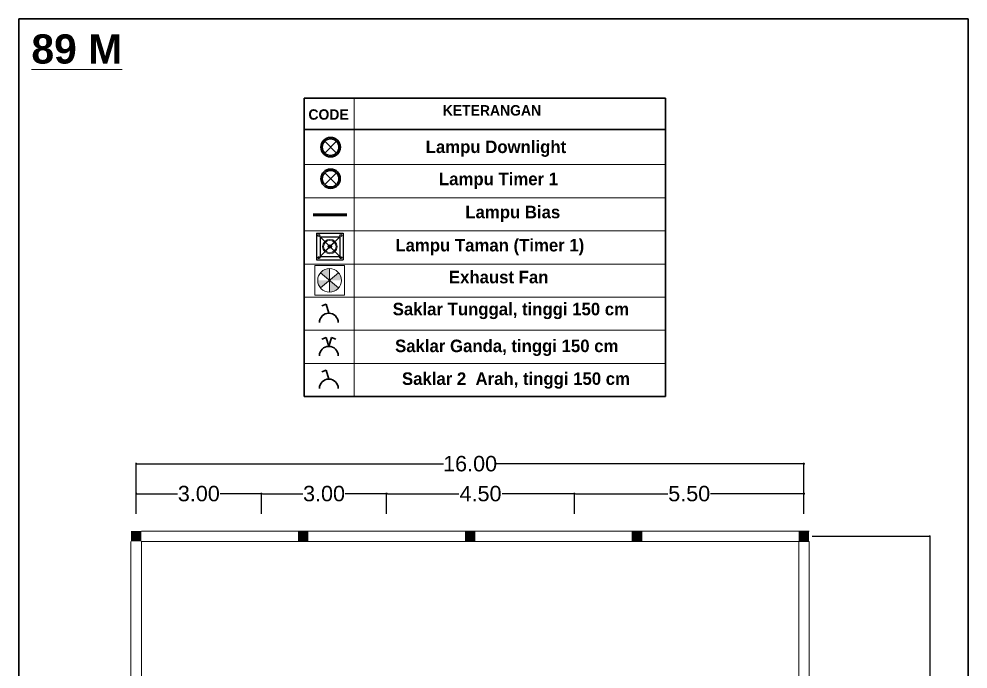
# Model space of a CAD drawing. Header units: millimetres. Extents: x 2206 to 4480, y 1579 to 6166.
# Drawn here: x 2206 to 4480, y 4608 to 6166 of the extents above; entities that cross this region are included whole.
import ezdxf

# ---------------------------------------------------------------- set-up
doc = ezdxf.new("R2010")
doc.units = ezdxf.units.MM
for name, color, linetype, lineweight in [('A_DEN_TEXT', 7, 'Continuous', 0), ('Dimensi', 7, 'Continuous', 5), ('Dinding', 7, 'Continuous', 15), ('lampu', 1, 'Continuous', 30), ('P_N_J', 6, 'Continuous', 9)]:
    doc.layers.add(name, color=color, linetype=linetype, lineweight=lineweight)
doc.styles.add('kop1', font='swisscl.ttf')
doc.styles.get("Standard").update_dxf_attribs({"font": 'arial.ttf'})
doc.dimstyles.get("Standard").update_dxf_attribs({"dimtxt": 30, "dimasz": 5, "dimexe": 2, "dimexo": 20, "dimgap": 3, "dimtad": 0, "dimlfac": 0.01, "dimzin": 0, "dimdsep": 46, "dimtxsty": 'Standard', "dimblk": 'DOT', "dimcen": 0.09, "dimadec": 0, "dimazin": 0, "dimtfac": 1, "dimtofl": 0, "dimtmove": 0, "dimatfit": 3, "dimldrblk": 'DOT', "dimfxl": 0.18, "dimtolj": 1, "dimtzin": 0, "dimarcsym": 0})

# ---------------------------------------------------------------- blocks, each defined once
blk = doc.blocks.new('_Dot')
at = {"color": 0, "linetype": 'ByBlock', "lineweight": -2}
blk.add_line((-0.5, 0), (-1, 0), dxfattribs=at)
at = {"color": 0, "linetype": 'ByBlock', "const_width": 0.5}
blk.add_lwpolyline([(-0.25, 0, 1), (0.25, 0, 1)], format="xyb", close=True, dxfattribs=at)
blk = doc.blocks.new('*D94')
at = {"layer": 'Defpoints', "color": 0}
for p in [(4087.3, 5099.7), (2487.3, 4959.6), (4087.3, 4959.6)]:
    blk.add_point(p, dxfattribs=at)
at = {"layer": 'Dimensi', "color": 0, "lineweight": -2}
for p, q in [((2487.3, 4979.6), (2487.3, 5101.7)), ((2492.3, 5099.7), (3223.6, 5099.7)), ((4082.3, 5099.7), (3350.9, 5099.7)), ((4087.3, 4979.6), (4087.3, 5101.7))]:
    blk.add_line(p, q, dxfattribs=at)
at = {"layer": 'Dimensi', "color": 0, "lineweight": -2, "xscale": 5, "yscale": 5, "zscale": 5, "rotation": 180}
blk.add_blockref('_Dot', (2487.3, 5099.7), dxfattribs=at)
at = {"layer": 'Dimensi', "color": 0, "lineweight": -2, "xscale": 5, "yscale": 5, "zscale": 5}
blk.add_blockref('_Dot', (4087.3, 5099.7), dxfattribs=at)
at = {"layer": 'Dimensi', "color": 0, "insert": (3287.3, 5099.7), "char_height": 37, "attachment_point": 5}
blk.add_mtext('\\A1;16.00', dxfattribs=at)
blk = doc.blocks.new('*D95')
at = {"layer": 'Defpoints', "color": 0}
for p in [(3537.3, 5028), (3537.3, 4959.6), (4087.3, 4959.6)]:
    blk.add_point(p, dxfattribs=at)
at = {"layer": 'Dimensi', "color": 0, "lineweight": -2}
for p, q in [((3537.3, 4979.6), (3537.3, 5030)), ((3542.3, 5028), (3761.3, 5028)), ((4082.3, 5028), (3863.2, 5028)), ((4087.3, 4979.6), (4087.3, 5030))]:
    blk.add_line(p, q, dxfattribs=at)
at = {"layer": 'Dimensi', "color": 0, "lineweight": -2, "xscale": 5, "yscale": 5, "zscale": 5, "rotation": 180}
blk.add_blockref('_Dot', (3537.3, 5028), dxfattribs=at)
at = {"layer": 'Dimensi', "color": 0, "lineweight": -2, "xscale": 5, "yscale": 5, "zscale": 5}
blk.add_blockref('_Dot', (4087.3, 5028), dxfattribs=at)
at = {"layer": 'Dimensi', "color": 0, "insert": (3812.3, 5028), "char_height": 37, "attachment_point": 5}
blk.add_mtext('\\A1;5.50', dxfattribs=at)
blk = doc.blocks.new('*D97')
at = {"layer": 'Defpoints', "color": 0}
for p in [(3087.3, 5028), (3087.3, 4959.6), (3537.3, 4959.6)]:
    blk.add_point(p, dxfattribs=at)
at = {"layer": 'Dimensi', "color": 0, "lineweight": -2}
for p, q in [((3087.3, 4979.6), (3087.3, 5030)), ((3092.3, 5028), (3260.5, 5028)), ((3532.3, 5028), (3364, 5028)), ((3537.3, 4979.6), (3537.3, 5030))]:
    blk.add_line(p, q, dxfattribs=at)
at = {"layer": 'Dimensi', "color": 0, "lineweight": -2, "xscale": 5, "yscale": 5, "zscale": 5, "rotation": 180}
blk.add_blockref('_Dot', (3087.3, 5028), dxfattribs=at)
at = {"layer": 'Dimensi', "color": 0, "lineweight": -2, "xscale": 5, "yscale": 5, "zscale": 5}
blk.add_blockref('_Dot', (3537.3, 5028), dxfattribs=at)
at = {"layer": 'Dimensi', "color": 0, "insert": (3312.3, 5028), "char_height": 37, "attachment_point": 5}
blk.add_mtext('\\A1;4.50', dxfattribs=at)
blk = doc.blocks.new('*D98')
at = {"layer": 'Defpoints', "color": 0}
for p in [(2787.3, 5028), (2787.3, 4959.6), (3087.3, 4959.6)]:
    blk.add_point(p, dxfattribs=at)
at = {"layer": 'Dimensi', "color": 0, "lineweight": -2}
for p, q in [((2787.3, 4979.6), (2787.3, 5030)), ((2792.3, 5028), (2886.3, 5028)), ((3082.3, 5028), (2988.2, 5028)), ((3087.3, 4979.6), (3087.3, 5030))]:
    blk.add_line(p, q, dxfattribs=at)
at = {"layer": 'Dimensi', "color": 0, "lineweight": -2, "xscale": 5, "yscale": 5, "zscale": 5, "rotation": 180}
blk.add_blockref('_Dot', (2787.3, 5028), dxfattribs=at)
at = {"layer": 'Dimensi', "color": 0, "lineweight": -2, "xscale": 5, "yscale": 5, "zscale": 5}
blk.add_blockref('_Dot', (3087.3, 5028), dxfattribs=at)
at = {"layer": 'Dimensi', "color": 0, "insert": (2937.3, 5028), "char_height": 37, "attachment_point": 5}
blk.add_mtext('\\A1;3.00', dxfattribs=at)
blk = doc.blocks.new('*D99')
at = {"layer": 'Defpoints', "color": 0}
for p in [(2487.3, 5028), (2487.3, 4959.6), (2787.3, 4959.6)]:
    blk.add_point(p, dxfattribs=at)
at = {"layer": 'Dimensi', "color": 0, "lineweight": -2}
for p, q in [((2487.3, 4979.6), (2487.3, 5030)), ((2492.3, 5028), (2586.3, 5028)), ((2782.3, 5028), (2688.2, 5028)), ((2787.3, 4979.6), (2787.3, 5030))]:
    blk.add_line(p, q, dxfattribs=at)
at = {"layer": 'Dimensi', "color": 0, "lineweight": -2, "xscale": 5, "yscale": 5, "zscale": 5, "rotation": 180}
blk.add_blockref('_Dot', (2487.3, 5028), dxfattribs=at)
at = {"layer": 'Dimensi', "color": 0, "lineweight": -2, "xscale": 5, "yscale": 5, "zscale": 5}
blk.add_blockref('_Dot', (2787.3, 5028), dxfattribs=at)
at = {"layer": 'Dimensi', "color": 0, "insert": (2637.3, 5028), "char_height": 37, "attachment_point": 5}
blk.add_mtext('\\A1;3.00', dxfattribs=at)
blk = doc.blocks.new('lampu')
at = {"layer": 'lampu'}
for p, q in [((-110847.1, 124619.6), (-110833.1, 124605.6)), ((-110833.1, 124619.6), (-110847.1, 124605.6))]:
    blk.add_line(p, q, dxfattribs=at)
for radius in [11.6, 9.9]:
    blk.add_circle((-110840.1, 124612.6), radius, dxfattribs=at)
blk = doc.blocks.new('Exhaust Fan')
at = {"lineweight": 9}
h = blk.add_hatch(color=1, dxfattribs=at)
h.paths.add_polyline_path([(-214295, -116161.2, 0.221695), (-214313.4, -116169.8), (-214295, -116185.3)])
h.paths.add_polyline_path([(-214276.5, -116169.8), (-214295, -116185.3), (-214270.9, -116185.3, 0.176327)])
h.paths.add_polyline_path([(-214295, -116185.3), (-214295, -116194.8, -0.041441), (-214279.8, -116204, 0.047895), (-214276.5, -116200.7)])
h.paths.add_polyline_path([(-214295, -116194.8), (-214295, -116209.3, 0.171973), (-214279.8, -116204, 0.041441)])
h.paths.add_polyline_path([(-214302.3, -116191.5, 0.040838), (-214319, -116186.3, 0.165825), (-214313.4, -116200.7)])
h.paths.add_polyline_path([(-214295, -116185.3), (-214319, -116185.3, 0.010204), (-214319, -116186.3, -0.040838), (-214302.3, -116191.5)])
at = {"color": 1, "lineweight": 9}
for p, q in [((-214325, -116155.2), (-214264.9, -116155.2)), ((-214325, -116215.3), (-214325, -116155.2)), ((-214295, -116161.2), (-214295, -116209.3)), ((-214264.9, -116155.2), (-214264.9, -116215.3)), ((-214276.5, -116200.7), (-214313.4, -116169.8)), ((-214313.4, -116200.7), (-214276.5, -116169.8)), ((-214264.9, -116215.3), (-214325, -116215.3))]:
    blk.add_line(p, q, dxfattribs=at)
blk.add_circle((-214295, -116185.3), 24, dxfattribs=at)
blk = doc.blocks.new('*D106')
at = {"layer": 'Defpoints', "color": 0}
for p in [(4087.3, 4926), (4388.6, 4926), (4266.6, 2376.4)]:
    blk.add_point(p, dxfattribs=at)
at = {"layer": 'Dimensi', "color": 0, "lineweight": -2}
for p, q in [((4107.3, 4926), (4390.6, 4926)), ((4388.6, 4921), (4388.6, 3670.9)), ((4388.6, 2381.4), (4388.6, 3539.5)), ((4286.6, 2376.4), (4390.6, 2376.4))]:
    blk.add_line(p, q, dxfattribs=at)
at = {"layer": 'Dimensi', "color": 0, "lineweight": -2, "xscale": 5, "yscale": 5, "zscale": 5}
for p, rotation in [((4388.6, 4926), 90), ((4388.6, 2376.4), 270)]:
    blk.add_blockref('_Dot', p, dxfattribs=dict(at, rotation=rotation))
at = {"layer": 'Dimensi', "color": 0, "insert": (4388.6, 3605.2), "char_height": 37, "attachment_point": 5, "rotation": 90}
blk.add_mtext('\\A1;25.50', dxfattribs=at)

msp = doc.modelspace()

# ---------------------------------------------------------------- hatches: boundary and pattern name
at = {"layer": 'Dinding'}
for points in [[(2499.753, 4938.501), (2474.753, 4938.501), (2474.753, 4913.501), (2499.753, 4913.501)], [(2899.753, 4938.501), (2874.753, 4938.501), (2874.753, 4913.501), (2899.753, 4913.501)], [(3299.753, 4938.501), (3274.753, 4938.501), (3274.753, 4913.501), (3299.753, 4913.501)], [(3699.753, 4938.501), (3674.753, 4938.501), (3674.753, 4913.501), (3699.753, 4913.501)], [(4099.753, 4938.501), (4074.753, 4938.501), (4074.753, 4913.501), (4099.753, 4913.501)]]:
    msp.add_hatch(color=256, dxfattribs=at).paths.add_polyline_path(points)

# ---------------------------------------------------------------- linework, layer by layer
at = {"lineweight": 30}
for p, q in [((2889.359, 5975.866), (2889.359, 5260.866)), ((2889.359, 5975.866), (3755.313, 5975.866)), ((3755.313, 5975.866), (3755.313, 5260.866)), ((3755.313, 5900.866), (2889.359, 5900.866)), ((2889.359, 5260.866), (3755.313, 5260.866))]:
    msp.add_line(p, q, dxfattribs=at)
at = {"lineweight": 13}
msp.add_line((3009.739, 5260.866), (3009.739, 5975.866), dxfattribs=at)
at = {"lineweight": 9}
for p, q in [((2889.359, 5816.491), (3755.313, 5816.491)), ((2889.359, 5737.116), (3755.313, 5737.116)), ((2889.359, 5657.741), (3755.313, 5657.741)), ((2889.359, 5578.366), (3755.313, 5578.366)), ((2889.359, 5498.991), (3755.313, 5498.991)), ((2889.359, 5419.616), (3755.313, 5419.616)), ((2889.359, 5340.241), (3755.313, 5340.241))]:
    msp.add_line(p, q, dxfattribs=at)
at = {"color": 0, "linetype": 'ByBlock'}
for p, q in [((2919.258, 5652.06), (2983.274, 5652.06)), ((2919.258, 5652.06), (2919.258, 5588.044)), ((2927.738, 5643.581), (2948.441, 5622.877)), ((2927.738, 5643.581), (2927.738, 5596.524)), ((2927.738, 5643.581), (2974.794, 5643.581)), ((2954.091, 5622.877), (2974.794, 5643.581)), ((2974.794, 5643.581), (2974.794, 5596.524)), ((2983.274, 5652.06), (2983.274, 5588.044)), ((2927.738, 5596.524), (2948.441, 5617.227)), ((2954.091, 5617.227), (2974.794, 5596.524)), ((2927.738, 5596.524), (2974.794, 5596.524)), ((2919.258, 5588.044), (2983.274, 5588.044))]:
    msp.add_line(p, q, dxfattribs=at)
at = {"linetype": 'ByBlock', "lineweight": 30}
msp.add_lwpolyline([(2206.36, 6165.541), (4480.418, 6165.541), (4480.418, 1578.902), (2206.36, 1578.902)], close=True, dxfattribs=at)
at = {"color": 0, "linetype": 'ByBlock'}
for centre, radius in [((2924.769, 5646.549), 2.355), ((2977.763, 5646.549), 2.355), ((2951.266, 5620.052), 3.995), ((2951.266, 5620.052), 2.783), ((2924.769, 5593.555), 2.355), ((2977.763, 5593.555), 2.355)]:
    msp.add_circle(centre, radius, dxfattribs=at)
at = {"layer": 'Dinding'}
for p, q in [((2499.753, 4938.501), (4099.753, 4938.501)), ((2474.753, 2376.434), (2474.753, 4913.501)), ((2499.753, 3588.934), (2499.753, 4913.501)), ((2499.753, 4913.501), (4099.753, 4913.501)), ((4074.753, 4438.934), (4074.753, 4913.501)), ((4099.753, 3217.938), (4099.753, 4913.501))]:
    msp.add_line(p, q, dxfattribs=at)
at = {"layer": 'lampu', "color": 5}
for p, q in [((2939, 5796.884), (2967.152, 5768.732)), ((2967.152, 5796.884), (2939, 5768.732))]:
    msp.add_line(p, q, dxfattribs=at)
at = {"layer": 'lampu', "color": 5, "lineweight": 9}
for p, q in [((2940.761, 5630.558), (2961.771, 5609.547)), ((2961.771, 5630.558), (2940.761, 5609.547))]:
    msp.add_line(p, q, dxfattribs=at)
at = {"layer": 'lampu'}
for p, q in [((2942.781, 5481.967), (2931.785, 5477.805)), ((2948.859, 5460.389), (2942.781, 5481.967)), ((2942.781, 5402.592), (2931.785, 5398.43)), ((2948.859, 5381.014), (2942.781, 5402.592)), ((2948.859, 5381.014), (2954.937, 5402.592)), ((2954.937, 5402.592), (2965.933, 5398.43))]:
    msp.add_line(p, q, dxfattribs=at)
at = {"layer": 'lampu', "color": 0}
for p, q in [((2942.781, 5324.092), (2931.785, 5319.93)), ((2948.859, 5302.514), (2942.781, 5324.092))]:
    msp.add_line(p, q, dxfattribs=at)
at = {"layer": 'lampu', "color": 5, "lineweight": 9}
for radius in [17.333, 14.857]:
    msp.add_circle((2951.266, 5620.052), radius, dxfattribs=at)
at = {"layer": 'lampu', "ltscale": 0.1}
for centre in [(2948.859, 5437.889), (2948.859, 5358.514)]:
    msp.add_arc(centre, 22.5, 0, 180, dxfattribs=at)
at = {"layer": 'lampu', "color": 0, "ltscale": 0.1}
msp.add_arc((2948.859, 5280.014), 22.5, 0, 180, dxfattribs=at)
at = {"layer": 'lampu', "color": 5, "extrusion": (0, 0, -1)}
for major_axis in [(-16.422, 16.422), (-14.076, 14.076)]:
    msp.add_ellipse((2953.076, 5782.808), major_axis=major_axis, ratio=1, start_param=5.49778714, end_param=11.78097245, dxfattribs=at)
at = {"layer": 'P_N_J', "color": 40, "linetype": 'Continuous', "lineweight": 60}
msp.add_line((2911.359, 5695.866), (2991.859, 5695.866), dxfattribs=at)

# ---------------------------------------------------------------- block references
at = {"lineweight": 9, "xscale": -2.009836621000431, "yscale": 2.009836620971328, "zscale": 2.00983662097904}
msp.add_blockref('lampu', (-219817.396, -244592.655), dxfattribs=at)
at = {"layer": 'P_N_J', "linetype": 'Continuous', "xscale": 1.181250000139698, "yscale": 1.181250000023283, "zscale": 1.18125}
msp.add_blockref('Exhaust Fan', (256086.481, 142783.011), dxfattribs=at)

# ---------------------------------------------------------------- texts
at = {"layer": 'A_DEN_TEXT', "attachment_point": 3, "style": 'kop1'}
for s, insert, char_height, width in [('\\pxqc;{\\fCentury Gothic|b1|i0|c0|p34;KETERANGAN}', (3453.553, 5959.085), 25, 227.91862), ('\\pxqc;{\\fCentury Gothic|b1|i0|c0|p34;CODE}', (3062.158, 5949.141), 25, 227.91862), ('\\pxqc;{\\fCentury Gothic|b1|i0|c0|p34;Lampu Downlight}', (3653.299, 5874.25), 30, 608.20973), ('\\pxqc;{\\fCentury Gothic|b1|i0|c0|p34;Lampu Timer 1}', (3661.171, 5797.25), 30, 611.67013), ('\\pxqc;{\\fCentury Gothic|b1|i0|c0|p34;Lampu Bias}', (3755.313, 5717.875), 30, 731.31183), ('\\pxqc;{\\fCentury Gothic|b1|i0|c0|p34;Lampu Taman (Timer 1)}', (3640.179, 5638.5), 30, 611.17931), ('\\pxqc;{\\fCentury Gothic|b1|i0|c0|p34;Exhaust Fan }', (3669.594, 5562.032), 30, 627.50841), ('\\pxqc;{\\fCentury Gothic|b1|i0|c0|p34;Saklar Tunggal, tinggi 150 cm }', (3755.313, 5485.385), 30, 740.61625), ('\\pxqc;{\\fCentury Gothic|b1|i0|c0|p34;Saklar Ganda, tinggi 150 cm }', (3718.898, 5397.157), 30, 687.48154), ('\\pxqc;{\\fCentury Gothic|b1|i0|c0|p34;Saklar 2  Arah, tinggi 150 cm }', (3755.313, 5318.657), 30, 716.14001)]:
    msp.add_mtext(s, dxfattribs=dict(at, insert=insert, char_height=char_height, width=width))
at = {"layer": 'Dimensi', "insert": (2549.466, 6128.69), "char_height": 70, "width": 409.27342, "attachment_point": 3}
msp.add_mtext('\\pxqc;{\\fArial|b1|i0|c0|p34;\\L89 M}', dxfattribs=at)

# ---------------------------------------------------------------- dimensions: what is measured, and where the dimension line sits
at = {"layer": 'Dimensi'}
for base, p1, p2, picture, middle in [((4087.253, 5099.732), (2487.253, 4959.588), (4087.253, 4959.588), '*D94', (3287.253, 5099.732)), ((2487.253, 5028.024), (2787.253, 4959.588), (2487.253, 4959.588), '*D99', (2637.253, 5028.024)), ((2787.253, 5028.024), (3087.253, 4959.588), (2787.253, 4959.588), '*D98', (2937.253, 5028.024)), ((3087.253, 5028.024), (3537.253, 4959.588), (3087.253, 4959.588), '*D97', (3312.253, 5028.024)), ((3537.253, 5028.024), (4087.253, 4959.588), (3537.253, 4959.588), '*D95', (3812.253, 5028.024))]:
    dim = msp.add_linear_dim(base=base, p1=p1, p2=p2, angle=360, dimstyle='Standard', override={"dimtxt": 37}, dxfattribs=at)
    dim.commit()
    dim.dimension.update_dxf_attribs({"geometry": picture, "text_midpoint": middle})
dim = msp.add_linear_dim(base=(4388.639, 4926.023), p1=(4266.63, 2376.434), p2=(4087.253, 4926.023), angle=90, dimstyle='Standard', override={"dimtxt": 37}, dxfattribs=at)
dim.commit()
dim.dimension.update_dxf_attribs({"geometry": '*D106', "text_midpoint": (4388.639, 3605.2), "dimtype": 160})

doc.saveas('drawing.dxf')
